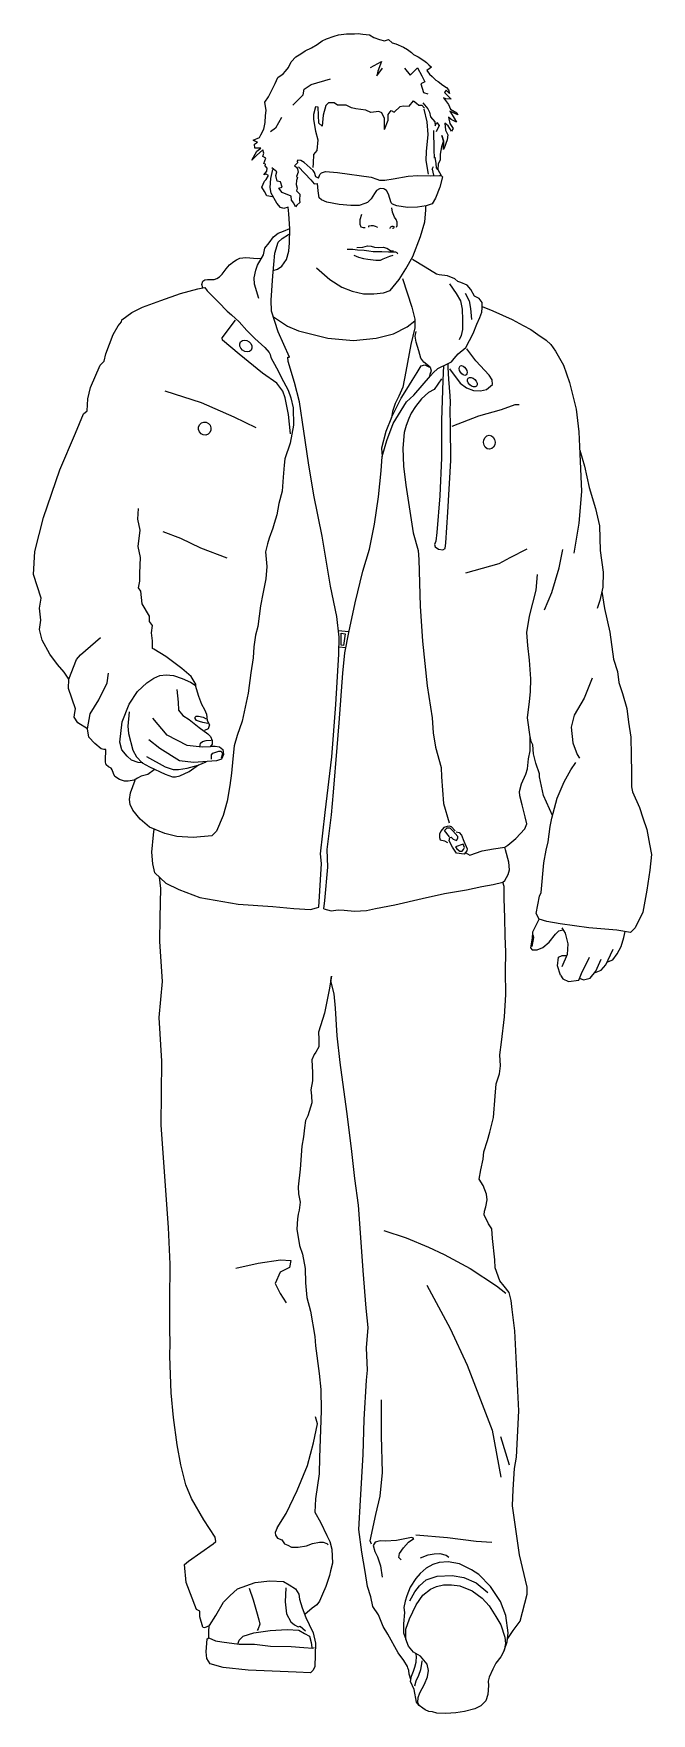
# Model space of a CAD drawing. Header units: millimetres. Extents: x -252 to 413, y -43 to 1766.
import ezdxf

# ---------------------------------------------------------------- set-up
doc = ezdxf.new("R2010")
doc.units = ezdxf.units.MM
doc.layers.add('ceco.net 125', color=7, linetype='Continuous')

msp = doc.modelspace()

# ---------------------------------------------------------------- linework, layer by layer
at = {"layer": 'ceco.net 125'}
for points in [[(4.6, 1590.6), (-1.3, 1591.7), (-4, 1596.5), (-6.6, 1601.1), (-3.7, 1607.4), (-1.9, 1609.3), (0.3, 1613.5), (-1.9, 1615.1), (-4.5, 1614.5), (-1.3, 1618.3), (-1.1, 1621.4), (-3, 1623.9), (-2.8, 1625.7), (-4.7, 1626.5), (-2.3, 1632.4), (-5.5, 1634.2), (-4.5, 1637.8), (-5.7, 1641.3), (-12.4, 1635.1), (-17.4, 1630.3), (-12, 1639.9), (-7.8, 1643), (-14.1, 1643.1), (-14.5, 1647.2), (-11.5, 1649.7), (-14.2, 1650.5), (-16.1, 1651.5), (-9.4, 1654.7), (-7.7, 1657.5), (-4.4, 1663.4), (-3.1, 1670.8), (-2.8, 1678.1), (-2, 1683.7), (-3.5, 1692.6), (0.4, 1698.2), (7.5, 1712.8), (10.5, 1719.2), (16.2, 1723.2), (18.9, 1725.9), (22.1, 1729.8), (24.8, 1736.2), (29.8, 1741.5), (35.4, 1744.6), (40, 1747.9), (46.7, 1751.3), (52.9, 1754.6), (58.4, 1758.7), (62.8, 1761), (71.3, 1763.7), (75.8, 1765), (84.3, 1766.1), (87.4, 1766.3), (93, 1766.3), (96.9, 1766.5), (101.9, 1765.8), (109.3, 1765.3), (113.9, 1762.4), (120.1, 1760.2), (125.3, 1758.7), (129.5, 1760.2), (133.4, 1756.6), (137.6, 1755.6), (145.9, 1751.8), (150.2, 1749.2), (154.4, 1746.2), (156.5, 1743.9), (161.4, 1741.4), (167.7, 1737.6), (170.7, 1735.3), (172.9, 1732.9), (175.9, 1730.3), (173.5, 1728.6), (171, 1726.8), (173.6, 1722.7), (176.7, 1720.3), (180.4, 1716.4), (183, 1714.8), (188, 1710.8), (192.2, 1708.3), (194.3, 1705.9), (195.1, 1702.1), (191.8, 1705.7), (190, 1703.2), (197, 1695.9), (191.4, 1696.1), (188.7, 1697.2), (194.3, 1690.1), (196.3, 1685.2), (203.2, 1681.1), (204.1, 1678.8), (195.7, 1683), (199.1, 1677), (202.7, 1671.2), (197, 1674.1), (194.2, 1676.3), (195.7, 1669.7), (199.3, 1664.4), (197.4, 1661.4), (193.8, 1667.2), (190.2, 1669.9), (191, 1662.5), (193.5, 1657.3), (192.9, 1651.9), (189.6, 1642.9), (188.8, 1641.7), (189, 1650), (187.2, 1656.8), (188.8, 1651.1), (186.6, 1644.5), (185.2, 1636.7), (185.2, 1630.6), (183.2, 1625.7), (182.7, 1620.2), (181.2, 1621.8), (181, 1626.6), (179.9, 1633.2)], [(110.2, 1729.9), (122.2, 1736.3), (118, 1726), (117, 1720.9), (123.2, 1729.2)], [(147, 1729.4), (153.1, 1721.6), (160.7, 1729.7), (165.6, 1720.9), (168.8, 1714.5), (164.4, 1712.5), (167.3, 1703), (172, 1701.5)], [(26.6, 1689.3), (37.6, 1700.5), (38.9, 1706.6), (46.5, 1711.6), (67.3, 1717.7)], [(125.2, 1663), (125.2, 1675), (122.5, 1681.2), (119.1, 1682.4), (110.7, 1681.4), (105.1, 1684.1), (94.5, 1685.6), (89.9, 1686.6), (84, 1689.5), (74.7, 1689.5), (71, 1691.9), (64.9, 1691.9), (62.2, 1689), (59.2, 1678.5), (58.3, 1666.9), (54.6, 1669.9), (53.9, 1687.3), (51.2, 1687.5), (48.9, 1679.2), (48.9, 1674.1), (50.9, 1661.3), (53.4, 1652), (52.4, 1640.7), (48.9, 1636.1), (48.7, 1626.8), (48.2, 1622.3)], [(125.2, 1663), (129.1, 1673.1), (129.1, 1679.4), (132.5, 1683.6), (135.7, 1681.7), (142.1, 1687.8), (145.5, 1688.8), (151.7, 1688.3), (156.6, 1693.9), (159.7, 1691.5), (162.2, 1689.5), (165.4, 1689.2), (168.3, 1686.3)], [(166.4, 1692), (171.8, 1685.3), (173.6, 1682), (174.9, 1676.8), (179.5, 1671.3), (179.8, 1667.2), (181.7, 1670.8), (184, 1667.5), (180.8, 1660.7)], [(167.5, 1685.2), (170.9, 1671.3), (171.8, 1657.8), (170.2, 1639.3), (169.8, 1629.9), (172.4, 1615.1)], [(14.6, 1676), (8, 1664.7), (2.6, 1660.8)], [(178.1, 1662), (178.4, 1641.7), (178.6, 1632.2)], [(54.3, 1610.7), (51.4, 1612.1), (50, 1616.9), (48.7, 1619), (38.8, 1627.6), (35.3, 1629.6), (32.2, 1630), (31.2, 1629), (31.8, 1627.3), (28.4, 1624.1), (30.5, 1622.7), (31.8, 1620.9), (32.3, 1617.3), (30.6, 1612.5), (31.8, 1611.6), (30.7, 1608.2), (30.1, 1604.1), (31.4, 1600), (30.5, 1597), (34.3, 1593.6), (33.9, 1586.9), (34.3, 1584.6), (31, 1581.7), (29.4, 1580), (27.8, 1583.9), (25.1, 1586.9), (24.9, 1591.4), (15.3, 1595.3), (11.6, 1599.8), (15.1, 1601), (13.2, 1606.7), (9.7, 1607.6), (8.3, 1613.5), (9.6, 1617.7), (4.2, 1622)], [(5.5, 1511.2), (10.2, 1512.8), (14.9, 1515.9), (20, 1523.1), (22.3, 1532), (22.9, 1541.2), (23.4, 1556.2), (22.5, 1572.3), (21.8, 1579.5), (17.1, 1577.9), (13.3, 1579.2), (9.5, 1583.9), (3.5, 1594.6), (2.4, 1600.7), (2.8, 1610.5), (5.3, 1620.2)], [(32.7, 1622.8), (46.2, 1608.9), (49.6, 1604.7), (53.2, 1605.1)], [(54.3, 1610.7), (55.6, 1614.7), (57.4, 1616.4), (61.8, 1617.9), (74.9, 1616.9), (111, 1611.9), (117.2, 1609.8), (120, 1608.6), (125.6, 1608.7), (134.8, 1610.1), (150.8, 1612.8), (161.2, 1613.6), (175.1, 1613.2), (184.5, 1613.6), (186.4, 1613.5), (187.8, 1612.1), (184.9, 1601), (180.3, 1589.1), (176.6, 1583.2), (170.3, 1581), (161, 1579.5), (150.1, 1579), (138.7, 1580.9), (133.9, 1582.6), (132.6, 1584.1), (129.5, 1593.6), (127.4, 1597.5), (125.8, 1598.7), (124.6, 1599.3), (121.3, 1599.5), (120, 1599.2), (116.6, 1597.5), (114.6, 1594.3), (110.8, 1588.4), (106.9, 1584.5), (104.1, 1583.3), (98.2, 1581.2), (89, 1581.2), (76.5, 1582.3), (63.2, 1584.8), (57.6, 1587.5), (55.1, 1589.7), (53.9, 1597.1), (53.2, 1605.1)], [(176.5, 1620.4), (178.1, 1623.4)], [(176.5, 1620.4), (178.2, 1613.9)], [(182.7, 1620.2), (186.4, 1613.5)], [(52.2, 1514.1), (66.6, 1501.6), (79.5, 1493.2), (90.4, 1488.9), (102.6, 1486.3), (113.8, 1486), (124.2, 1487.4), (131.3, 1489.8), (141.1, 1501.5), (148.3, 1513.2), (155.9, 1526.5), (164.1, 1547.8), (168.9, 1563.8), (169.8, 1576.1), (169.8, 1580.8)], [(138.4, 1557.8), (138.9, 1559.8), (138.9, 1563.2), (137.9, 1566.4), (135.9, 1568.6), (134, 1574), (133.2, 1578.8)], [(-9.9, 1481.1), (-14.6, 1496.7), (-15, 1503.3), (-13, 1511.7), (-11.5, 1517), (-5.1, 1528), (-3.6, 1535.4), (1, 1541.2), (5.7, 1547.5), (10.9, 1551.5), (16.6, 1553.7), (23.4, 1556.5)], [(100.6, 1571.7), (98.8, 1566), (98.8, 1561.2), (99.8, 1558.5), (102.2, 1557.6), (104.4, 1557.5)], [(108.4, 1558.1), (108.5, 1559.5), (110.9, 1559.9), (113.1, 1559.6), (115.4, 1559.2), (117.2, 1558.5), (117.9, 1557.7)], [(131.4, 1556.4), (131.8, 1557.9), (132.3, 1558.5), (133.5, 1559.1), (134.3, 1559.1), (135.2, 1558.7), (135.5, 1557.7), (135.1, 1556.9), (134.7, 1556.6), (133.9, 1556.5)], [(-122, 862.6), (-109.9, 851.2), (-96, 844.5), (-73.5, 836), (-32.3, 828.9), (5, 826.2), (27.8, 824.2), (45.7, 823.1), (52.3, 824.8), (54.5, 825.5), (57.4, 872.7), (56.5, 882.9), (61.4, 927.4), (68.8, 987.4), (72.9, 1043.7), (76.2, 1097.9), (76.4, 1116.2), (74, 1138.6), (67.1, 1171.4), (58.1, 1225.2), (49.4, 1269.2), (43.6, 1304.1), (38.6, 1338.2), (33.7, 1369.7), (28.4, 1390.7), (21.6, 1413.2), (21.4, 1417.9), (23, 1417.9), (10.9, 1445.3), (3.7, 1467.6), (3.3, 1479.3), (5.1, 1505.7), (7.1, 1530), (10.9, 1541.9), (15.1, 1545.9), (22, 1549.9), (22.9, 1550.8)], [(-70.4, 1492.7), (-71.2, 1496.3), (-70.4, 1499.8), (-68.1, 1501.3), (-65.3, 1501.5), (-62.1, 1501.7), (-57.9, 1501.7), (-55.2, 1502.8), (-52.3, 1504.3), (-49.4, 1507.5), (-45.2, 1513), (-41.5, 1517.3), (-36.8, 1521), (-34.1, 1522.9), (-30.4, 1524.6), (-24, 1525.2), (-19.6, 1524.9), (-15.7, 1524.6), (-11.5, 1524.3), (-7.9, 1524.5), (-7, 1524.7)], [(59.9, 823.6), (61.1, 832.8), (64.3, 868.5), (63.6, 887.7), (68.1, 925), (70.3, 949.3), (74.3, 997.4), (76.5, 1024.2), (80.6, 1077.7), (82.7, 1099.3), (86.8, 1121.5), (93.6, 1153.4), (102.1, 1187.4), (109, 1211.1), (114.5, 1237.9), (118.9, 1267.5), (121.7, 1295.6), (122.8, 1311), (127.8, 1328.2), (134.6, 1346.4), (143.1, 1360.5), (148.9, 1369.9), (157, 1377.1), (174.9, 1397.8), (177.7, 1401.2), (182.6, 1405.6), (193.7, 1411), (197.3, 1412.9), (200.3, 1416.5), (204.7, 1421.4), (213, 1428.5), (220.9, 1443.3), (224.8, 1453.6), (227.8, 1460.5), (230.2, 1466.3), (230.6, 1470.9), (230.4, 1476.9), (227.2, 1481.3), (224.5, 1482.7), (222.2, 1483.6), (218.3, 1490.9), (214.3, 1495.6), (207.5, 1498.5), (204.1, 1499.3), (201.1, 1502.3), (193.3, 1505.5), (184, 1506.8), (181.4, 1507.2), (169, 1515), (155.5, 1523)], [(85.3, 1534.4), (91.4, 1534.1), (96.3, 1533.6), (103.5, 1533.1), (108.3, 1532.5), (113.2, 1531.9), (117, 1531.7), (122.3, 1531.6), (129.6, 1531.5), (134.1, 1531.4), (137.1, 1531.4), (138.7, 1530.8), (139.4, 1529.3)], [(92.3, 1527.8), (97.4, 1525.7), (102.7, 1524.1), (107.5, 1523.6), (116.1, 1522.3), (121.1, 1522.3), (123.7, 1523.7), (131, 1526.6), (134.7, 1527.9)], [(95.4, 1535.9), (101.9, 1536.4), (107, 1537.8), (111, 1537.6), (114.5, 1536.3), (118.4, 1535.9), (123.8, 1536.3), (128, 1535.4), (131.7, 1532.9), (135.1, 1532.6)], [(144.6, 1502.7), (154.9, 1471.9), (157.8, 1458.8), (158, 1455.3), (157.9, 1449.7), (153.6, 1431.7), (148.3, 1402.4), (145.2, 1385.8), (140.6, 1375.9), (136.9, 1368), (133.8, 1359.3), (133, 1352.8), (136.5, 1360.1), (143.4, 1373.9), (149.2, 1383.5), (155.2, 1392.8), (160.4, 1401.3), (164.7, 1408.7), (168.9, 1409.6), (172.9, 1407.4), (174.6, 1407.2), (175.4, 1403.2), (174, 1399.4), (173.5, 1396.2)], [(-214.5, 1071.2), (-219.4, 1078.6), (-226.8, 1086.9), (-235, 1098.1), (-243.3, 1113.1), (-246.1, 1124.5), (-244.5, 1134.8), (-246.1, 1147.7), (-244.3, 1158.4), (-252.4, 1183.9), (-251, 1208.5), (-241.7, 1245.2), (-224.3, 1296.5), (-207.1, 1336), (-198.5, 1357), (-194.6, 1360), (-194.1, 1372.9), (-191.1, 1385.4), (-180.9, 1409.4), (-176.6, 1413.8), (-174.8, 1421.5), (-166.8, 1442.3), (-161.4, 1451.6), (-157.9, 1456), (-157.3, 1458.1), (-146.6, 1466.1), (-135.2, 1471.9), (-115.6, 1478.9), (-94.2, 1486.5), (-75.7, 1491.4), (-70.4, 1492.7)], [(-70.4, 1492.7), (-68, 1493), (-65.7, 1489.4), (-53.3, 1477.2), (-44.2, 1467.6), (-39.3, 1463.4), (-31.2, 1455.9), (-23, 1446.7), (-14.2, 1438.1), (-3.4, 1428.4), (1.1, 1422.9), (2.2, 1420.8), (2.8, 1417.6), (9, 1406.5), (16.7, 1391.7), (21.5, 1382.5), (24.6, 1374.3), (26.9, 1363.2), (27.5, 1344.7), (23.6, 1325.2), (18.2, 1308.4), (17.4, 1301.7), (16.1, 1288.7), (15.1, 1273.7), (11.7, 1260.3), (9.6, 1248), (6.7, 1238.9), (5, 1233.6), (1.1, 1223.1), (-0.7, 1217), (-2.6, 1208.2), (-1.5, 1192.3), (-2.5, 1179.2), (-5.8, 1162.9), (-8.2, 1150), (-11.1, 1127.9), (-13.7, 1118.6), (-15.5, 1105.8), (-16.1, 1094), (-18.4, 1078.1), (-21.6, 1056), (-27.8, 1025.9), (-33.1, 1010.6), (-36.5, 999.4), (-38.1, 985.2), (-39.2, 969.9), (-41.1, 956.4), (-44.1, 939.8), (-48.4, 924.2), (-55.5, 907.4), (-60.7, 902.2), (-80.5, 900.5), (-98.1, 901.7), (-111.2, 904.9), (-127.5, 911.8), (-137.5, 920.2), (-145.7, 930.1), (-148.5, 936.2), (-149, 941.6), (-147.9, 948.7), (-142.9, 962.4)], [(195.1, 1497), (202.6, 1486.6), (207, 1478.7), (209, 1469.7), (209.4, 1458.2), (209.2, 1447.9), (207.7, 1441.1), (205.7, 1436.7)], [(212.3, 1487), (216.3, 1478.7), (218, 1470.5), (218.9, 1458.4)], [(230.5, 1472.6), (241.8, 1468), (262.7, 1458.5), (274.4, 1452), (282.9, 1447.7), (290.5, 1442.3), (299.5, 1436.3), (304.3, 1431.7), (309.4, 1424.3), (317.9, 1409.4), (324.3, 1390.7), (331.6, 1362.1), (334.6, 1337.6), (335.5, 1313.9), (337.2, 1273.4), (334.6, 1239.3), (329, 1206.7)], [(24, 1335.2), (22, 1356.2), (18.5, 1374.1), (16, 1381.4), (9.5, 1390.1), (-6.1, 1400.7), (-31.1, 1421.3), (-49.1, 1436.3), (-49.3, 1438.8), (-35, 1457.7)], [(5.7, 1461.4), (20.9, 1451.4), (32.9, 1446.2), (64.4, 1438.3), (91.8, 1436), (116.3, 1438.3), (135, 1443.2), (149.6, 1450.7), (157.9, 1457.1)], [(174.6, 1407.2), (167.5, 1412.4), (164.4, 1417), (162.3, 1424.8), (159.5, 1434.1), (158.4, 1440.7), (159.3, 1445.5)], [(195.2, 1405.3), (206.6, 1389.8), (213.7, 1385), (221.2, 1382.2), (228.5, 1381.5), (235, 1383.2), (241.7, 1388.6), (241.1, 1393.4), (238.1, 1398.5), (223.7, 1414.1), (214, 1426.8)], [(186.5, 1394.5), (178.8, 1383), (172.5, 1379.9), (165.3, 1372.9), (158.6, 1364.7), (153.9, 1357.7), (151.5, 1352), (148.6, 1344.5), (146.6, 1336.9), (145.2, 1319.9), (145.8, 1300.4), (148.1, 1279.9), (156.3, 1228.9), (161.5, 1209.6), (162.2, 1200), (163.8, 1149.6), (166.3, 1112), (171.2, 1063.9), (176.7, 1029.5), (177.8, 1013.4), (180.3, 997.7), (186.3, 975.9), (186.6, 965.9), (188.9, 937.1), (194.9, 916.2)], [(188.7, 1408.5), (188.1, 1393.3), (186.8, 1349.7), (186.5, 1309.4), (185, 1268.4), (181.5, 1229.2), (180.6, 1219.7), (179, 1216.3), (179.9, 1213.7), (183.5, 1211), (188.1, 1210.3), (190.7, 1211.7), (191.2, 1217.9), (193.4, 1251.1), (196.7, 1306.6), (196.5, 1344.4), (196.1, 1360.7), (196.2, 1369.5), (196, 1376.3), (194.7, 1394.1), (193.9, 1406.8), (193.8, 1411)], [(-111, 1381.8), (-72, 1369.2), (-37, 1353.8), (-13.1, 1342.1)], [(198.2, 1343.7), (226.8, 1354.6), (251.1, 1361.5), (266, 1367.1), (270.3, 1367.1)], [(133, 1352.8), (126.8, 1337.8), (122, 1319.9), (122.8, 1311)], [(335.4, 1317.6), (340.5, 1300.5), (345.6, 1277.4), (352.4, 1254.8), (356.6, 1236.1), (357.4, 1209.6), (360.6, 1186.5), (360.2, 1170.3), (357.2, 1155.9), (354.2, 1147.1)], [(-134.8, 981), (-140, 981.5), (-146.9, 983.8), (-151.8, 988), (-157.3, 994.9), (-159.4, 1003.2), (-156.9, 1025.3), (-149.4, 1044.3), (-140.6, 1057.7), (-130.4, 1067), (-122.8, 1072.3), (-116.4, 1074.9), (-109.6, 1075.7), (-101.7, 1075.1), (-92.4, 1071.8), (-83.5, 1067.7), (-78.5, 1064.6), (-77.5, 1064.9), (-82.8, 1073.9), (-92.8, 1082.5), (-110.1, 1095.4), (-123, 1103.5), (-124.5, 1104.1), (-124.4, 1112.5), (-125.4, 1121.1), (-124.4, 1129), (-127.5, 1133.2), (-127.5, 1138.9), (-135.6, 1152.3), (-136.8, 1165.8), (-139.4, 1169.3), (-138.1, 1176.8), (-138.1, 1185.3), (-137.2, 1202), (-140, 1214), (-137.8, 1231.6), (-140.3, 1243.5), (-139.4, 1254.9)], [(-113.2, 1230), (-94.3, 1222.8), (-72.9, 1212.7), (-44.3, 1201.7)], [(212.7, 1185.7), (248.8, 1195.8), (260.7, 1202), (278.7, 1211.6)], [(297.6, 1145.8), (305.5, 1164.6), (313.4, 1191), (317.4, 1210.8)], [(282.2, 1009), (279.4, 1029.4), (281.4, 1047.1), (282.4, 1057.6), (282.9, 1071.3), (281.4, 1091.5), (279.7, 1107.2), (278.4, 1121.4), (281.4, 1139.1), (288.6, 1167.1), (289.9, 1184)], [(359.2, 1165.7), (362.1, 1147.3), (368, 1121.6), (371.9, 1092.7), (376, 1079.2), (377.6, 1067.6), (381.5, 1055.7), (386.1, 1039.5), (387.9, 1024.9), (390.3, 1008.6), (390.8, 989.4), (391.2, 970.1), (391.1, 955.3), (392.2, 949.7), (399.8, 932.7), (403.5, 921.9), (407.5, 909.1), (410.5, 893.2), (412.6, 882.4), (410.8, 865.5), (407.7, 843.7), (403.2, 820), (395, 803.1), (390.2, 798.2), (375.3, 800.8), (345.4, 803.3), (314.4, 807.6), (300.1, 810), (291.8, 812.6), (288.5, 818.6), (292, 837.4), (293.8, 841.3), (296.9, 873.2), (299.5, 886.8), (301.4, 895.9), (303.6, 912.3), (305.3, 921.5), (311.1, 942.9), (318.6, 960.5), (325.9, 973.5), (331.3, 981.3)], [(75.6, 1123.5), (87, 1122.5)], [(-122.5, 973.3), (-129.6, 968.3), (-136.7, 966.6), (-140.7, 964.5), (-144.3, 962.3), (-150.6, 961.2), (-154.7, 961.1), (-159.9, 963.2), (-164.9, 966.1), (-166.5, 969.4), (-167.7, 973.4), (-168.9, 975.2), (-171.7, 976.8), (-174.3, 978.7), (-175, 981.6), (-174.9, 986.5), (-174.6, 992.6), (-174.5, 995.5), (-176.8, 995.5), (-179.6, 995.9), (-186.6, 1001.9), (-192.8, 1008.6), (-194.5, 1017.6), (-204.8, 1024), (-208.6, 1030), (-208, 1035.3), (-207.4, 1039.3), (-214.8, 1061.2), (-214.5, 1071.2), (-206.3, 1092.3), (-201.9, 1097.3), (-180.3, 1115.9)], [(76.3, 1105.8), (83.8, 1105.3)], [(78.6, 1107.9), (78.6, 1120.5), (83, 1120.1), (81.2, 1107.3), (78.6, 1107.9)], [(-194.5, 1017.6), (-191.6, 1033.7), (-182.1, 1048.9), (-173.1, 1067), (-171.7, 1077.5)], [(349, 1072.2), (340.1, 1050.5), (329.5, 1032.4), (326.2, 1019.5), (327.9, 1002.4), (332.8, 989.9), (335.1, 985.9)], [(-98.3, 1059.9), (-96.8, 1046.5), (-96.5, 1037.8), (-91.9, 1031.8), (-85.1, 1027.7), (-74, 1019.1), (-64.9, 1012.2), (-62, 1009.4), (-60.2, 1005.1), (-60.3, 1001.1), (-62.5, 998.3), (-70.9, 997.7), (-87, 999.7), (-108.7, 1010.7), (-123.9, 1029)], [(-78.5, 1064.6), (-75, 1052.8), (-71.8, 1044.3), (-68.5, 1038.5), (-66.4, 1033.4), (-65.5, 1026.4), (-63.2, 1021.9), (-64.6, 1017.5), (-68.3, 1015.7)], [(-149.4, 1035.8), (-151.1, 1020.6), (-150.2, 1012.5), (-145.7, 994.8), (-141.8, 987.6), (-135.4, 981.1), (-127.5, 976.8), (-110.9, 968.9), (-102.8, 965.9), (-99.8, 965.9), (-94.9, 967.1), (-85, 971.7), (-74.9, 978.7)], [(-65, 1023.2), (-70.4, 1024.4), (-73.9, 1025.4), (-76.9, 1026.5), (-78.4, 1028.7), (-78.6, 1030.3), (-77.5, 1031.3), (-75, 1031.4), (-69.7, 1030.1), (-66.5, 1028.2)], [(-62.2, 998.8), (-56.9, 999.1), (-52.2, 998.3), (-48.7, 995.4), (-47.9, 990.1), (-50.2, 985.1), (-55.5, 983.1), (-80.2, 981.2), (-95.2, 983.3), (-116.4, 996.5), (-128.2, 1005.6)], [(-73.5, 998), (-72.7, 1002.2), (-70.7, 1003.9), (-66.8, 1005), (-61.2, 1005.3)], [(257.5, 36.7), (263.9, 46.3), (271.5, 56.6), (279, 85.5), (278.8, 93.2), (270.7, 127.9), (263.1, 180.8), (263.9, 198.4), (265.3, 220.9), (267.5, 233), (269.9, 282.9), (265.5, 369.1), (262.7, 392.2), (261.7, 401.8), (259.5, 410.3), (254.2, 417.1), (249.6, 423.1), (244.4, 437.1), (244.2, 445.6), (241.6, 468.7), (240.8, 479), (237.1, 484.3), (232.7, 494.2), (233, 498.1), (234.5, 502.8), (235.9, 510.3), (235, 516.4), (231.4, 525.7), (227.2, 532.5), (228.9, 542.5), (231.4, 554.2), (232.4, 561.8), (236, 574.2), (238.7, 583), (242.7, 599.1), (244.5, 622), (245.5, 635.3), (249.2, 645.9), (250.2, 654.5), (249.6, 666.4), (251.3, 680.2), (254.3, 707.4), (256, 731.6), (255.4, 756.7), (255.8, 777.2), (255.2, 794.8), (254.8, 814.1), (254.2, 834.7), (254, 847.7), (252.6, 852.5), (254.9, 854.2), (258.5, 860.6), (259.8, 865.9), (259.1, 874), (255.5, 887.2), (254.8, 890.2), (257.9, 892.4), (266.6, 899.5), (276.4, 910), (278.6, 915.2), (276.6, 922.9), (273.5, 935.8), (271, 945.6), (270.7, 950.1), (272.7, 958.3), (277.4, 968.8), (279.3, 974.6), (280.4, 985.3), (282.1, 994), (282.2, 1009)], [(306, 924.1), (296.6, 945.7), (292.3, 965.8), (292.3, 969.1), (288.3, 980.8), (285.6, 990.8), (284.8, 1000.2), (283.3, 1003.8), (281.9, 1011.2)], [(-130.8, 987.8), (-110.9, 976.6), (-102.3, 973.8), (-96.5, 973.7), (-87.1, 975.3), (-75.3, 978.5), (-66.8, 982.2)], [(-60.8, 985.1), (-60.8, 987.9), (-60.9, 989.7), (-59.3, 991.3), (-52.9, 993.6), (-50.4, 993.6), (-49.2, 990.8), (-50.4, 985.9)], [(-122, 862.6), (-124.1, 872.3), (-125, 884.6), (-123.4, 903.3), (-122.6, 909.7)], [(201.3, 907.8), (197.5, 912.1), (195.4, 912.9), (192.7, 912.5), (189.1, 911.2), (185.9, 907.5), (184.4, 904), (184.5, 900.4), (185.4, 898), (189.8, 896.9), (193.3, 895)], [(195.2, 901.4), (189.8, 908.2), (192.8, 911.1), (195.6, 910.9), (199, 907.6), (204.1, 901.7)], [(202.4, 906.6), (205.6, 905.9), (208.2, 902.9), (210.6, 896.6), (214.3, 888.3), (213.8, 886.3), (211, 882.7), (202.7, 883.7), (198.4, 890.2), (195, 897.1), (195.7, 900.4), (197, 901), (199.1, 898.9), (202.8, 897.4), (204.3, 899.9), (204.1, 901.7)], [(209.9, 893.5), (201.7, 890.6), (203.1, 888.3), (206.3, 886), (208.9, 886), (210.5, 887.5), (211.4, 889.8), (209.9, 893.5)], [(212.3, 884.4), (217.2, 881.7), (230.4, 886.1), (242.8, 888.3), (254.8, 890.2)], [(-70.3, 50), (-73.3, 61.2), (-73.3, 67.2), (-77.1, 69), (-88.1, 98.1), (-89.9, 117.5), (-85.7, 121.1), (-59.2, 139.8), (-56.4, 142.4), (-57, 146.8), (-69.3, 165.6), (-82.4, 188.7), (-88.5, 203.2), (-93.8, 225), (-97.7, 246.3), (-101.7, 275.8), (-104.2, 302.5), (-105.8, 342), (-105.5, 356.1), (-105.9, 370.2), (-105.8, 401.5), (-105.3, 441), (-107.2, 480.3), (-114.9, 590.8), (-114.3, 659.6), (-117.2, 706.7), (-113.7, 745.5), (-116.6, 788.5), (-116, 814.4), (-115.4, 845.5), (-116.8, 857.8)], [(59.9, 823.6), (67.8, 821.7), (75.6, 822.8), (81.8, 822.4), (92.9, 821.1), (105.9, 822), (115.6, 824.1), (136.4, 828.2), (165.8, 835), (189.9, 840.3), (213.6, 844.1), (230.1, 847.6), (242.2, 849.9), (252.6, 852.5)], [(291.7, 812.9), (288.1, 805.6), (284.5, 798.6), (284.4, 792), (282.5, 781.8), (284.1, 779.4), (289.8, 779.4), (295.7, 782.1), (302.6, 787.8), (309.4, 796.6), (312.8, 799.9)], [(312.8, 799.9), (317.4, 801.1)], [(316.2, 803.3), (319.6, 797.5), (322.7, 785.9), (321.9, 774.5), (316.2, 761.2)], [(364.8, 766.2), (371.1, 768.7), (375.9, 775.3), (379.9, 783.1), (383, 792.7), (384.5, 799.2)], [(284.4, 783), (286.1, 793), (285.5, 795.4), (285, 796)], [(351.4, 754.9), (358.6, 757.8), (363.6, 763.4), (368.5, 774.2), (371.6, 780.3)], [(314.6, 752.4), (311.6, 762.3), (312.5, 771.5), (316.7, 773.4), (321.4, 773.5)], [(314.6, 752.4), (317.4, 748.4), (323.2, 745.4), (334.4, 746.9), (337.2, 754), (345.8, 771.5)], [(335.2, 748.9), (339.4, 747.3), (346.7, 749.2), (352.7, 756.4), (358.6, 769.6)], [(153.6, -6.5), (151.9, -0.6), (151.4, 3.2), (150.6, 6), (149.9, 7.7), (146.1, 13.9), (139.9, 22.3), (128.9, 42.5), (123.9, 50.8), (118.7, 63.3), (112.8, 72.4), (110.7, 82.7), (106.9, 93.7), (104.5, 110.1), (100.8, 130.7), (97.8, 155.1), (99.6, 186.6), (102.2, 235.8), (103.4, 273.7), (106.1, 316), (106.9, 326.7), (106.1, 350.7), (107.6, 372.8), (105.5, 393.6), (102.5, 434.3), (99.9, 469.8), (97.3, 504.6), (93.4, 533.3), (89.9, 565.7), (84.8, 605.4), (77.7, 658.3), (74.2, 687.1), (72.5, 716.6), (71.2, 732.3), (67.5, 746.1), (68.1, 751.1), (65.7, 736.6), (60.8, 711.5), (54.1, 690.8), (54.6, 683.4), (54.7, 674.9), (51.3, 669.4), (49.6, 666.7), (47, 660.9), (47.9, 647.3), (47.8, 638.4), (46.1, 628.8), (46.7, 622.3), (47.2, 614.7), (42.9, 600.6), (40.2, 595.6), (39.1, 587.7), (38, 578.1), (36.4, 568.1), (34.4, 543.2), (32.4, 524.4), (32.9, 516.6), (34.5, 507.7), (33.6, 499.3), (32.4, 494.9), (31.5, 489.9), (30.9, 478.8), (33.9, 461), (37, 451.9), (40, 436.3), (40.2, 421), (41.7, 404.9), (45.8, 390.5), (50.5, 363), (51.1, 353), (55, 323.1), (56.7, 305.9), (57, 283.5), (56.6, 262.7), (55.5, 232.8), (55, 215.2), (51.2, 188.3), (50.2, 173.9), (56.4, 163), (63.3, 148.6), (66.4, 142.1), (68.7, 133.9), (69.3, 119), (67.2, 110.8), (66, 105.5), (62.1, 93.7), (58.6, 85.5), (55.4, 77.9), (52.5, 73.9), (47.6, 70.3), (39.4, 63.5)], [(124.5, 477.4), (148.5, 469.4), (172.8, 459.3), (189.4, 451.5), (217.5, 436.3), (245.9, 417.8), (256, 409.7)], [(-34.7, 436.6), (-10.7, 442), (13.3, 445.5), (24.6, 445.1), (23, 437.4), (12.9, 432.3), (7.5, 420.3), (12.9, 409.5), (19.5, 399.4)], [(170.9, 418.2), (196.1, 371.6), (214.2, 332.2), (241.1, 262.1), (250.4, 211.7)], [(111.3, 139.2), (109.8, 142.8), (115.9, 171.3), (120.6, 191.1), (123.3, 216.7), (122.2, 256), (122, 294.7)], [(9.8, 157), (19.6, 172.5), (31.2, 197.3), (42.3, 224.1), (49, 248.5), (53.1, 269.1), (51.2, 276.4)], [(259.7, 224.3), (250.4, 254.9)], [(9.8, 157), (7.7, 151.8), (8, 148.9), (10.3, 145.8), (14.7, 144.2), (17.7, 139.8), (21.2, 138.2), (25.3, 136.1), (32.3, 136.1), (41.3, 137.6), (47.9, 140), (55.2, 141.5), (59.4, 141.6), (63.4, 140.1), (64.8, 138.8)], [(143.1, 122.4), (140.8, 125), (141.6, 129.3), (145.6, 135.4), (151.2, 141.6), (156.9, 145.5), (154.6, 146.7), (152.7, 146.1), (138.4, 143.3), (126.5, 142.5)], [(158.9, 149.3), (193, 146.5), (224.1, 142.7), (240.8, 141.6)], [(126.5, 142.5), (120.6, 142.8), (115.3, 141.7), (113.2, 137.9), (114.9, 131.6), (117.8, 125.9), (121, 116), (122.9, 103.9)], [(164.1, 124.6), (172.4, 127.8), (178.6, 128.8), (185, 129.3), (191.8, 127.4), (194.4, 125.4)], [(254.1, 24.8), (257.2, 34.2), (258.3, 43.9), (255.8, 62.6), (250, 77.5), (239.5, 93.8), (226.9, 106.8), (219, 111.9), (206, 118.3), (193.9, 120.3), (184.2, 119.7), (177.2, 117.5), (170.2, 113.7), (163.7, 107.6), (159.1, 102.4), (152.9, 93), (149.2, 83.9), (147.4, 77.9), (146.2, 71.2), (146.8, 65.8), (145.8, 53.5), (145.8, 43.9), (148.1, 37.2)], [(-70.3, 50), (-68, 49.6), (-63, 51.9), (-56.4, 62.6), (-48, 76.9), (-41.3, 83.7), (-32.9, 91.1), (-13.9, 98.1), (1.8, 100), (16.5, 99.2), (22.7, 95.6), (29.4, 91.4), (33, 85.4), (33.9, 80.2), (36.6, 70.8), (40.5, 60.4), (44.1, 53), (48.4, 44), (51.1, 32.9), (50.6, 20.3), (50.3, 7.7), (48.7, 3.6), (45.7, 0.8), (30.1, 1.6), (-21.6, 3.5), (-48.2, 6.6), (-62.2, 10.5), (-65.8, 16.4), (-66.5, 23.4), (-65.5, 37.3), (-63.6, 38.4), (-63.6, 47), (-63, 52.4)], [(-20.5, 91.9), (-16, 79.3), (-12.3, 66.9), (-9.8, 57.7), (-9, 53.2), (-10.8, 48), (-11.9, 46.3)], [(19, 92.2), (18.3, 77.2), (19.9, 64.2), (24.6, 55.7), (28.4, 52.4), (32.5, 50.2), (34.7, 51), (40.2, 46.1)], [(173.1, -40.8), (169, -39.1), (166.4, -37.1), (162.6, -34.4), (161.3, -31), (161.6, -25.7), (163.2, -20.9), (168.5, -11.5), (171.6, -3.5), (172.6, 3.3), (171.3, 10.1), (164.1, 18.8), (156.4, 23.1), (151, 29.4), (148.1, 37.2), (148.4, 47.8), (152.2, 59.1), (159.3, 73.9), (166.6, 84.3), (174.7, 90.8), (181.2, 93.6), (188.8, 95.7), (197.3, 95.6), (206.4, 94.5), (219.6, 89.1), (230.5, 81.3), (237.8, 73.1), (245.3, 61.4), (250.4, 52.6), (254.9, 39.1), (255.4, 32.4), (254.1, 24.8), (250.6, 18.1), (245.3, 11.3), (241.8, 4.6), (237.8, -4), (236.8, -8.2), (237.2, -13), (236.5, -22.4), (234.3, -29.2), (229.1, -34.7), (222.6, -38.1), (211.6, -40.8), (202.2, -42.4), (191.4, -42.9), (181.6, -42.7), (176.8, -41.3), (173.1, -40.8)], [(152.7, 78.5), (158.1, 88.1), (162.9, 94.6), (170.2, 100.8), (182, 104.8), (198.3, 105.8), (210.8, 103.4), (224.1, 97.6), (236.5, 87.3)], [(-63.6, 38.4), (-56.7, 35.1), (-49.9, 34), (-31.1, 31.5), (-14.5, 31.5), (2.6, 29.6), (24.8, 29.3), (38.6, 28.2), (48.1, 27.4), (50.1, 28.2)], [(-32.7, 31.7), (-31.2, 36), (-26.7, 40.1), (-15.5, 43.9), (2.3, 46.4), (20.7, 47.5), (33, 46.6), (39.3, 43.1), (44.6, 40.1), (46.5, 33.4), (47, 28.2)], [(162.6, -34.4), (159.7, -30.8), (157.1, -17.3), (153.2, -8.7), (154.2, -2.7), (156.6, 2.7), (158.1, 6.9), (159.5, 12.4), (159.7, 18.7), (159.2, 21.5)], [(157.8, -13.2), (159.5, -7.7), (162.2, -1.6), (164.4, 4.4), (165.6, 10.6), (166, 13.8)]]:
    msp.add_lwpolyline(points, dxfattribs=at)
for centre, major_axis, ratio in [((-23.9, 1430), (-5.61, 4.42), 0.81632), ((210, 1403.6), (-3.12, 4.86), 0.624767), ((219.8, 1391.1), (-4.43, 4.35), 0.636818), ((-68.2, 1341), (-1.04, 7.01), 0.946952), ((238.1, 1326.3), (-0.21, 7.47), 0.834624)]:
    msp.add_ellipse(centre, major_axis=major_axis, ratio=ratio, dxfattribs=at)

doc.saveas('drawing.dxf')
